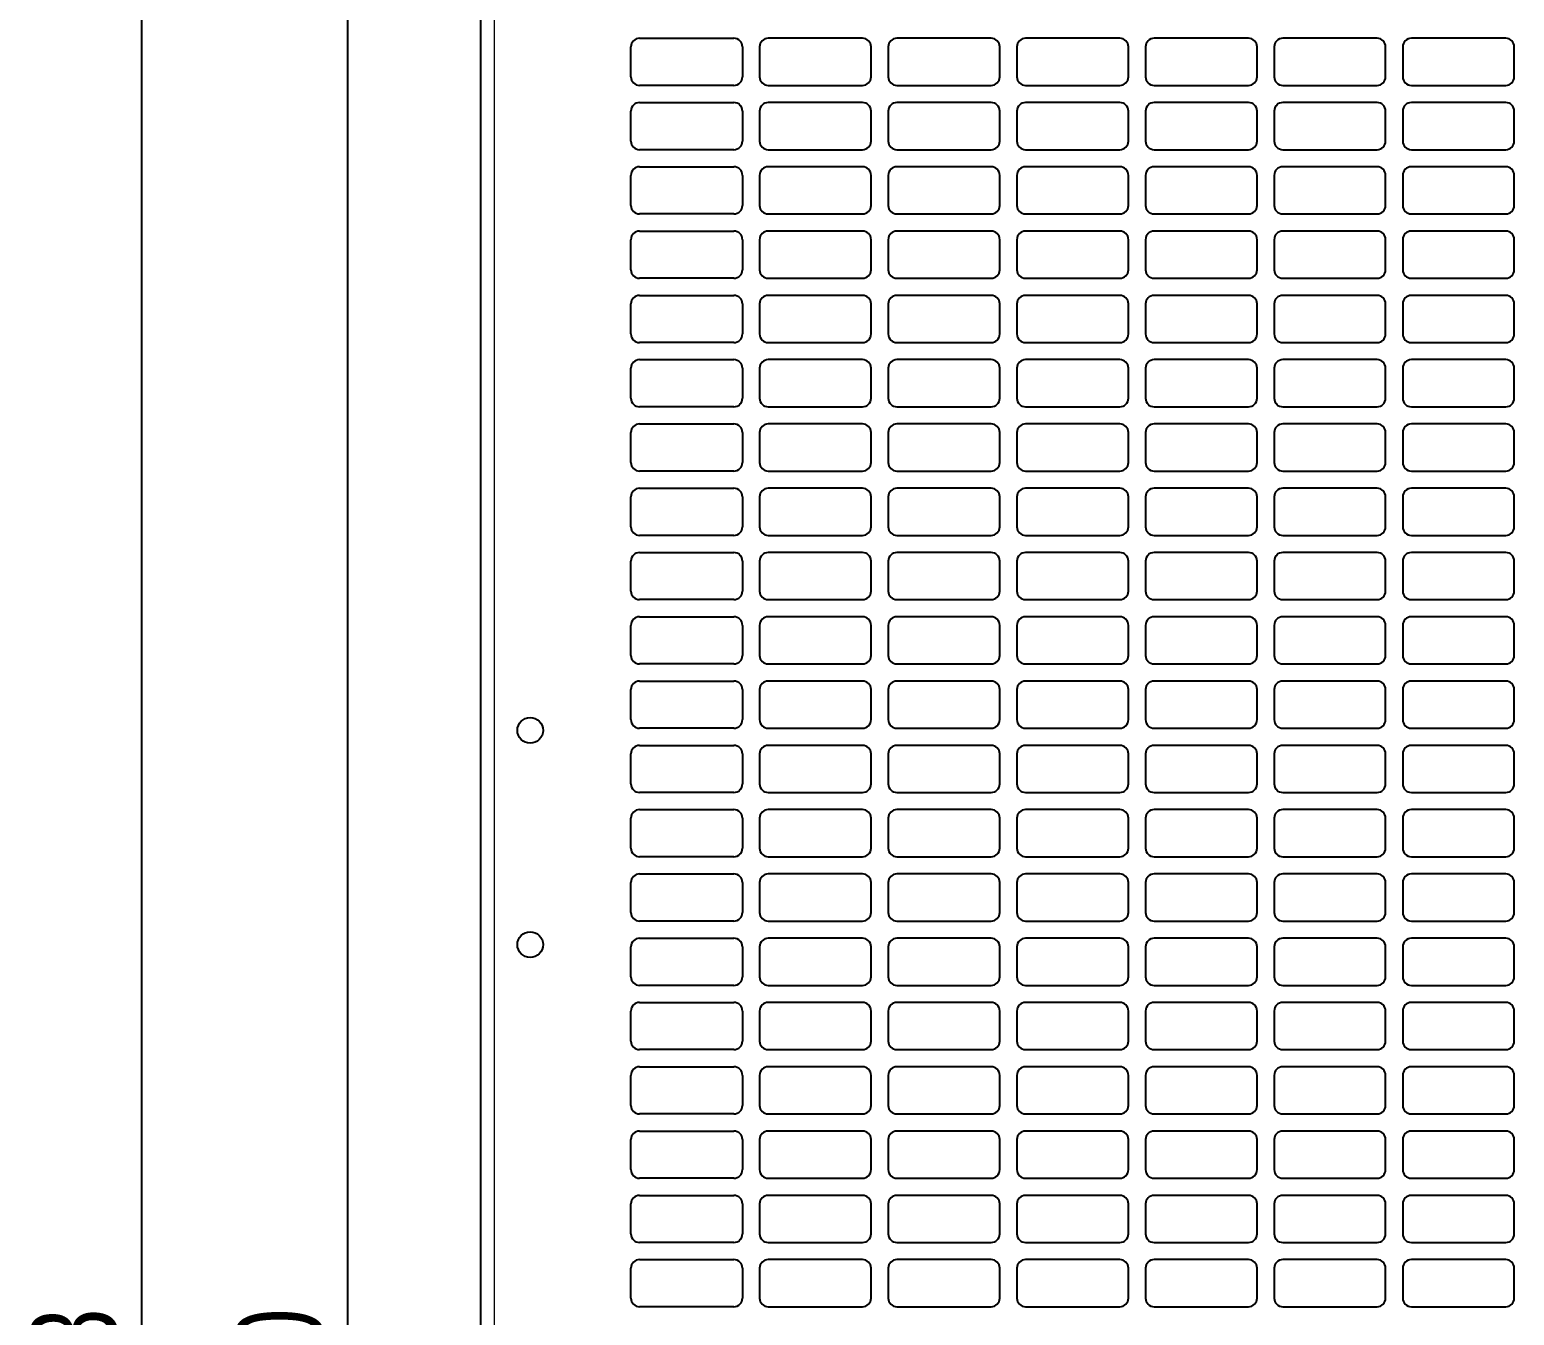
# Model space of a CAD drawing. Header units: millimetres. Extents: x -615 to 971, y 528 to 2003.
# Drawn here: x -615.3 to -269.1, y 1313.4 to 1613.4 of the extents above; entities that cross this region are included whole.
import ezdxf

# ---------------------------------------------------------------- set-up
doc = ezdxf.new("R2010")
doc.units = ezdxf.units.MM
doc.layers.add('FORMAT', color=7, linetype='Continuous')
doc.styles.add('SLDTEXTSTYLE0', font='TXT', dxfattribs={"width": 0.75})
doc.dimstyles.new('SLDDIMSTYLE0', dxfattribs={"dimtxt": 20, "dimasz": 10, "dimexe": 0, "dimexo": 0.0625, "dimgap": 5, "dimtad": 2, "dimdec": 1, "dimrnd": 1e-09, "dimzin": 12, "dimdsep": 46, "dimtxsty": 'SLDTEXTSTYLE0', "dimsah": 1, "dimcen": 0.09, "dimadec": 0, "dimazin": 3, "dimtfac": 1, "dimtofl": 0, "dimtmove": 0, "dimatfit": 3, "dimfxl": 0, "dimfrac": 2, "dimtolj": 1, "dimtzin": 12, "dimarcsym": 0})

# ---------------------------------------------------------------- blocks, each defined once
blk = doc.blocks.new('_D')
at = {"layer": 'FORMAT'}
for p, q in [((-481.57, 1841.41), (-590.21, 1841.41)), ((-589.21, 1841.41), (-589.21, 758.39)), ((-481.57, 758.39), (-590.21, 758.39))]:
    blk.add_line(p, q, dxfattribs=at)
for points in [[(-589.21, 1841.41), (-590.75, 1831.41), (-587.67, 1831.41)], [(-589.21, 758.39), (-587.67, 768.39), (-590.75, 768.39)]]:
    blk.add_solid(points, dxfattribs=at)
at = {"layer": 'FORMAT', "insert": (-614.99, 1270.35), "char_height": 20, "attachment_point": 1, "rotation": 90, "style": 'SLDTEXTSTYLE0'}
blk.add_mtext('1083', dxfattribs=at)
blk = doc.blocks.new('_D_5')
at = {"layer": 'FORMAT'}
for p, q in [((-495.07, 1824.9), (-542.21, 1824.9)), ((-541.21, 1824.9), (-541.21, 774.9)), ((-495.07, 774.9), (-542.21, 774.9))]:
    blk.add_line(p, q, dxfattribs=at)
for points in [[(-541.21, 1824.9), (-542.75, 1814.9), (-539.67, 1814.9)], [(-541.21, 774.9), (-539.67, 784.9), (-542.75, 784.9)]]:
    blk.add_solid(points, dxfattribs=at)
at = {"layer": 'FORMAT', "insert": (-566.99, 1270.35), "char_height": 20, "attachment_point": 1, "rotation": 90, "style": 'SLDTEXTSTYLE0'}
blk.add_mtext('1050', dxfattribs=at)

msp = doc.modelspace()

# ---------------------------------------------------------------- linework, layer by layer
at = {"color": 7, "linetype": 'Continuous', "lineweight": 25}
for p, q in [((-510.06, 758.4), (-510.06, 1841.4)), ((-473.06, 1611.4), (-451.06, 1611.4)), ((-421.06, 1611.4), (-443.06, 1611.4)), ((-391.06, 1611.4), (-413.06, 1611.4)), ((-361.06, 1611.4), (-383.06, 1611.4)), ((-331.06, 1611.4), (-353.06, 1611.4)), ((-301.06, 1611.4), (-323.06, 1611.4)), ((-271.06, 1611.4), (-293.06, 1611.4)), ((-475.06, 1602.4), (-475.06, 1609.4)), ((-449.06, 1609.4), (-449.06, 1602.4)), ((-445.06, 1609.4), (-445.06, 1602.4)), ((-419.06, 1602.4), (-419.06, 1609.4)), ((-415.06, 1609.4), (-415.06, 1602.4)), ((-389.06, 1602.4), (-389.06, 1609.4)), ((-385.06, 1609.4), (-385.06, 1602.4)), ((-359.06, 1602.4), (-359.06, 1609.4)), ((-355.06, 1609.4), (-355.06, 1602.4)), ((-329.06, 1602.4), (-329.06, 1609.4)), ((-325.06, 1609.4), (-325.06, 1602.4)), ((-299.06, 1602.4), (-299.06, 1609.4)), ((-295.06, 1609.4), (-295.06, 1602.4)), ((-269.06, 1602.4), (-269.06, 1609.4)), ((-451.06, 1600.4), (-473.06, 1600.4)), ((-443.06, 1600.4), (-421.06, 1600.4)), ((-413.06, 1600.4), (-391.06, 1600.4)), ((-383.06, 1600.4), (-361.06, 1600.4)), ((-353.06, 1600.4), (-331.06, 1600.4)), ((-323.06, 1600.4), (-301.06, 1600.4)), ((-293.06, 1600.4), (-271.06, 1600.4)), ((-473.06, 1596.4), (-451.06, 1596.4)), ((-421.06, 1596.4), (-443.06, 1596.4)), ((-391.06, 1596.4), (-413.06, 1596.4)), ((-361.06, 1596.4), (-383.06, 1596.4)), ((-331.06, 1596.4), (-353.06, 1596.4)), ((-301.06, 1596.4), (-323.06, 1596.4)), ((-271.06, 1596.4), (-293.06, 1596.4)), ((-475.06, 1587.4), (-475.06, 1594.4)), ((-449.06, 1594.4), (-449.06, 1587.4)), ((-445.06, 1594.4), (-445.06, 1587.4)), ((-419.06, 1587.4), (-419.06, 1594.4)), ((-415.06, 1594.4), (-415.06, 1587.4)), ((-389.06, 1587.4), (-389.06, 1594.4)), ((-385.06, 1594.4), (-385.06, 1587.4)), ((-359.06, 1587.4), (-359.06, 1594.4)), ((-355.06, 1594.4), (-355.06, 1587.4)), ((-329.06, 1587.4), (-329.06, 1594.4)), ((-325.06, 1594.4), (-325.06, 1587.4)), ((-299.06, 1587.4), (-299.06, 1594.4)), ((-295.06, 1594.4), (-295.06, 1587.4)), ((-269.06, 1587.4), (-269.06, 1594.4)), ((-451.06, 1585.4), (-473.06, 1585.4)), ((-443.06, 1585.4), (-421.06, 1585.4)), ((-413.06, 1585.4), (-391.06, 1585.4)), ((-383.06, 1585.4), (-361.06, 1585.4)), ((-353.06, 1585.4), (-331.06, 1585.4)), ((-323.06, 1585.4), (-301.06, 1585.4)), ((-293.06, 1585.4), (-271.06, 1585.4)), ((-475.06, 1572.4), (-475.06, 1579.4)), ((-473.06, 1581.4), (-451.06, 1581.4)), ((-449.06, 1579.4), (-449.06, 1572.4)), ((-445.06, 1579.4), (-445.06, 1572.4)), ((-421.06, 1581.4), (-443.06, 1581.4)), ((-419.06, 1572.4), (-419.06, 1579.4)), ((-415.06, 1579.4), (-415.06, 1572.4)), ((-391.06, 1581.4), (-413.06, 1581.4)), ((-389.06, 1572.4), (-389.06, 1579.4)), ((-385.06, 1579.4), (-385.06, 1572.4)), ((-361.06, 1581.4), (-383.06, 1581.4)), ((-359.06, 1572.4), (-359.06, 1579.4)), ((-355.06, 1579.4), (-355.06, 1572.4)), ((-331.06, 1581.4), (-353.06, 1581.4)), ((-329.06, 1572.4), (-329.06, 1579.4)), ((-325.06, 1579.4), (-325.06, 1572.4)), ((-301.06, 1581.4), (-323.06, 1581.4)), ((-299.06, 1572.4), (-299.06, 1579.4)), ((-295.06, 1579.4), (-295.06, 1572.4)), ((-271.06, 1581.4), (-293.06, 1581.4)), ((-269.06, 1572.4), (-269.06, 1579.4)), ((-451.06, 1570.4), (-473.06, 1570.4)), ((-443.06, 1570.4), (-421.06, 1570.4)), ((-413.06, 1570.4), (-391.06, 1570.4)), ((-383.06, 1570.4), (-361.06, 1570.4)), ((-353.06, 1570.4), (-331.06, 1570.4)), ((-323.06, 1570.4), (-301.06, 1570.4)), ((-293.06, 1570.4), (-271.06, 1570.4)), ((-473.06, 1566.4), (-451.06, 1566.4)), ((-421.06, 1566.4), (-443.06, 1566.4)), ((-391.06, 1566.4), (-413.06, 1566.4)), ((-361.06, 1566.4), (-383.06, 1566.4)), ((-331.06, 1566.4), (-353.06, 1566.4)), ((-301.06, 1566.4), (-323.06, 1566.4)), ((-271.06, 1566.4), (-293.06, 1566.4)), ((-475.06, 1557.4), (-475.06, 1564.4)), ((-449.06, 1564.4), (-449.06, 1557.4)), ((-445.06, 1564.4), (-445.06, 1557.4)), ((-419.06, 1557.4), (-419.06, 1564.4)), ((-415.06, 1564.4), (-415.06, 1557.4)), ((-389.06, 1557.4), (-389.06, 1564.4)), ((-385.06, 1564.4), (-385.06, 1557.4)), ((-359.06, 1557.4), (-359.06, 1564.4)), ((-355.06, 1564.4), (-355.06, 1557.4)), ((-329.06, 1557.4), (-329.06, 1564.4)), ((-325.06, 1564.4), (-325.06, 1557.4)), ((-299.06, 1557.4), (-299.06, 1564.4)), ((-295.06, 1564.4), (-295.06, 1557.4)), ((-269.06, 1557.4), (-269.06, 1564.4)), ((-451.06, 1555.4), (-473.06, 1555.4)), ((-443.06, 1555.4), (-421.06, 1555.4)), ((-413.06, 1555.4), (-391.06, 1555.4)), ((-383.06, 1555.4), (-361.06, 1555.4)), ((-353.06, 1555.4), (-331.06, 1555.4)), ((-323.06, 1555.4), (-301.06, 1555.4)), ((-293.06, 1555.4), (-271.06, 1555.4)), ((-473.06, 1551.4), (-451.06, 1551.4)), ((-421.06, 1551.4), (-443.06, 1551.4)), ((-391.06, 1551.4), (-413.06, 1551.4)), ((-361.06, 1551.4), (-383.06, 1551.4)), ((-331.06, 1551.4), (-353.06, 1551.4)), ((-301.06, 1551.4), (-323.06, 1551.4)), ((-271.06, 1551.4), (-293.06, 1551.4)), ((-475.06, 1542.4), (-475.06, 1549.4)), ((-449.06, 1549.4), (-449.06, 1542.4)), ((-445.06, 1549.4), (-445.06, 1542.4)), ((-419.06, 1542.4), (-419.06, 1549.4)), ((-415.06, 1549.4), (-415.06, 1542.4)), ((-389.06, 1542.4), (-389.06, 1549.4)), ((-385.06, 1549.4), (-385.06, 1542.4)), ((-359.06, 1542.4), (-359.06, 1549.4)), ((-355.06, 1549.4), (-355.06, 1542.4)), ((-329.06, 1542.4), (-329.06, 1549.4)), ((-325.06, 1549.4), (-325.06, 1542.4)), ((-299.06, 1542.4), (-299.06, 1549.4)), ((-295.06, 1549.4), (-295.06, 1542.4)), ((-269.06, 1542.4), (-269.06, 1549.4)), ((-451.06, 1540.4), (-473.06, 1540.4)), ((-443.06, 1540.4), (-421.06, 1540.4)), ((-413.06, 1540.4), (-391.06, 1540.4)), ((-383.06, 1540.4), (-361.06, 1540.4)), ((-353.06, 1540.4), (-331.06, 1540.4)), ((-323.06, 1540.4), (-301.06, 1540.4)), ((-293.06, 1540.4), (-271.06, 1540.4)), ((-475.06, 1527.4), (-475.06, 1534.4)), ((-473.06, 1536.4), (-451.06, 1536.4)), ((-449.06, 1534.4), (-449.06, 1527.4)), ((-445.06, 1534.4), (-445.06, 1527.4)), ((-421.06, 1536.4), (-443.06, 1536.4)), ((-419.06, 1527.4), (-419.06, 1534.4)), ((-415.06, 1534.4), (-415.06, 1527.4)), ((-391.06, 1536.4), (-413.06, 1536.4)), ((-389.06, 1527.4), (-389.06, 1534.4)), ((-385.06, 1534.4), (-385.06, 1527.4)), ((-361.06, 1536.4), (-383.06, 1536.4)), ((-359.06, 1527.4), (-359.06, 1534.4)), ((-355.06, 1534.4), (-355.06, 1527.4)), ((-331.06, 1536.4), (-353.06, 1536.4)), ((-329.06, 1527.4), (-329.06, 1534.4)), ((-325.06, 1534.4), (-325.06, 1527.4)), ((-301.06, 1536.4), (-323.06, 1536.4)), ((-299.06, 1527.4), (-299.06, 1534.4)), ((-295.06, 1534.4), (-295.06, 1527.4)), ((-271.06, 1536.4), (-293.06, 1536.4)), ((-269.06, 1527.4), (-269.06, 1534.4)), ((-451.06, 1525.4), (-473.06, 1525.4)), ((-443.06, 1525.4), (-421.06, 1525.4)), ((-413.06, 1525.4), (-391.06, 1525.4)), ((-383.06, 1525.4), (-361.06, 1525.4)), ((-353.06, 1525.4), (-331.06, 1525.4)), ((-323.06, 1525.4), (-301.06, 1525.4)), ((-293.06, 1525.4), (-271.06, 1525.4)), ((-473.06, 1521.4), (-451.06, 1521.4)), ((-421.06, 1521.4), (-443.06, 1521.4)), ((-391.06, 1521.4), (-413.06, 1521.4)), ((-361.06, 1521.4), (-383.06, 1521.4)), ((-331.06, 1521.4), (-353.06, 1521.4)), ((-301.06, 1521.4), (-323.06, 1521.4)), ((-271.06, 1521.4), (-293.06, 1521.4)), ((-475.06, 1512.4), (-475.06, 1519.4)), ((-449.06, 1519.4), (-449.06, 1512.4)), ((-445.06, 1519.4), (-445.06, 1512.4)), ((-419.06, 1512.4), (-419.06, 1519.4)), ((-415.06, 1519.4), (-415.06, 1512.4)), ((-389.06, 1512.4), (-389.06, 1519.4)), ((-385.06, 1519.4), (-385.06, 1512.4)), ((-359.06, 1512.4), (-359.06, 1519.4)), ((-355.06, 1519.4), (-355.06, 1512.4)), ((-329.06, 1512.4), (-329.06, 1519.4)), ((-325.06, 1519.4), (-325.06, 1512.4)), ((-299.06, 1512.4), (-299.06, 1519.4)), ((-295.06, 1519.4), (-295.06, 1512.4)), ((-269.06, 1512.4), (-269.06, 1519.4)), ((-451.06, 1510.4), (-473.06, 1510.4)), ((-443.06, 1510.4), (-421.06, 1510.4)), ((-413.06, 1510.4), (-391.06, 1510.4)), ((-383.06, 1510.4), (-361.06, 1510.4)), ((-353.06, 1510.4), (-331.06, 1510.4)), ((-323.06, 1510.4), (-301.06, 1510.4)), ((-293.06, 1510.4), (-271.06, 1510.4)), ((-473.06, 1506.4), (-451.06, 1506.4)), ((-421.06, 1506.4), (-443.06, 1506.4)), ((-391.06, 1506.4), (-413.06, 1506.4)), ((-361.06, 1506.4), (-383.06, 1506.4)), ((-331.06, 1506.4), (-353.06, 1506.4)), ((-301.06, 1506.4), (-323.06, 1506.4)), ((-271.06, 1506.4), (-293.06, 1506.4)), ((-475.06, 1497.4), (-475.06, 1504.4)), ((-449.06, 1504.4), (-449.06, 1497.4)), ((-445.06, 1504.4), (-445.06, 1497.4)), ((-419.06, 1497.4), (-419.06, 1504.4)), ((-415.06, 1504.4), (-415.06, 1497.4)), ((-389.06, 1497.4), (-389.06, 1504.4)), ((-385.06, 1504.4), (-385.06, 1497.4)), ((-359.06, 1497.4), (-359.06, 1504.4)), ((-355.06, 1504.4), (-355.06, 1497.4)), ((-329.06, 1497.4), (-329.06, 1504.4)), ((-325.06, 1504.4), (-325.06, 1497.4)), ((-299.06, 1497.4), (-299.06, 1504.4)), ((-295.06, 1504.4), (-295.06, 1497.4)), ((-269.06, 1497.4), (-269.06, 1504.4)), ((-451.06, 1495.4), (-473.06, 1495.4)), ((-443.06, 1495.4), (-421.06, 1495.4)), ((-413.06, 1495.4), (-391.06, 1495.4)), ((-383.06, 1495.4), (-361.06, 1495.4)), ((-353.06, 1495.4), (-331.06, 1495.4)), ((-323.06, 1495.4), (-301.06, 1495.4)), ((-293.06, 1495.4), (-271.06, 1495.4)), ((-475.06, 1482.4), (-475.06, 1489.4)), ((-473.06, 1491.4), (-451.06, 1491.4)), ((-449.06, 1489.4), (-449.06, 1482.4)), ((-445.06, 1489.4), (-445.06, 1482.4)), ((-421.06, 1491.4), (-443.06, 1491.4)), ((-419.06, 1482.4), (-419.06, 1489.4)), ((-415.06, 1489.4), (-415.06, 1482.4)), ((-391.06, 1491.4), (-413.06, 1491.4)), ((-389.06, 1482.4), (-389.06, 1489.4)), ((-385.06, 1489.4), (-385.06, 1482.4)), ((-361.06, 1491.4), (-383.06, 1491.4)), ((-359.06, 1482.4), (-359.06, 1489.4)), ((-355.06, 1489.4), (-355.06, 1482.4)), ((-331.06, 1491.4), (-353.06, 1491.4)), ((-329.06, 1482.4), (-329.06, 1489.4)), ((-325.06, 1489.4), (-325.06, 1482.4)), ((-301.06, 1491.4), (-323.06, 1491.4)), ((-299.06, 1482.4), (-299.06, 1489.4)), ((-295.06, 1489.4), (-295.06, 1482.4)), ((-271.06, 1491.4), (-293.06, 1491.4)), ((-269.06, 1482.4), (-269.06, 1489.4)), ((-451.06, 1480.4), (-473.06, 1480.4)), ((-443.06, 1480.4), (-421.06, 1480.4)), ((-413.06, 1480.4), (-391.06, 1480.4)), ((-383.06, 1480.4), (-361.06, 1480.4)), ((-353.06, 1480.4), (-331.06, 1480.4)), ((-323.06, 1480.4), (-301.06, 1480.4)), ((-293.06, 1480.4), (-271.06, 1480.4)), ((-473.06, 1476.4), (-451.06, 1476.4)), ((-421.06, 1476.4), (-443.06, 1476.4)), ((-391.06, 1476.4), (-413.06, 1476.4)), ((-361.06, 1476.4), (-383.06, 1476.4)), ((-331.06, 1476.4), (-353.06, 1476.4)), ((-301.06, 1476.4), (-323.06, 1476.4)), ((-271.06, 1476.4), (-293.06, 1476.4)), ((-475.06, 1467.4), (-475.06, 1474.4)), ((-449.06, 1474.4), (-449.06, 1467.4)), ((-445.06, 1474.4), (-445.06, 1467.4)), ((-419.06, 1467.4), (-419.06, 1474.4)), ((-415.06, 1474.4), (-415.06, 1467.4)), ((-389.06, 1467.4), (-389.06, 1474.4)), ((-385.06, 1474.4), (-385.06, 1467.4)), ((-359.06, 1467.4), (-359.06, 1474.4)), ((-355.06, 1474.4), (-355.06, 1467.4)), ((-329.06, 1467.4), (-329.06, 1474.4)), ((-325.06, 1474.4), (-325.06, 1467.4)), ((-299.06, 1467.4), (-299.06, 1474.4)), ((-295.06, 1474.4), (-295.06, 1467.4)), ((-269.06, 1467.4), (-269.06, 1474.4)), ((-451.06, 1465.4), (-473.06, 1465.4)), ((-443.06, 1465.4), (-421.06, 1465.4)), ((-413.06, 1465.4), (-391.06, 1465.4)), ((-383.06, 1465.4), (-361.06, 1465.4)), ((-353.06, 1465.4), (-331.06, 1465.4)), ((-323.06, 1465.4), (-301.06, 1465.4)), ((-293.06, 1465.4), (-271.06, 1465.4)), ((-473.06, 1461.4), (-451.06, 1461.4)), ((-421.06, 1461.4), (-443.06, 1461.4)), ((-391.06, 1461.4), (-413.06, 1461.4)), ((-361.06, 1461.4), (-383.06, 1461.4)), ((-331.06, 1461.4), (-353.06, 1461.4)), ((-301.06, 1461.4), (-323.06, 1461.4)), ((-271.06, 1461.4), (-293.06, 1461.4)), ((-475.06, 1452.4), (-475.06, 1459.4)), ((-449.06, 1459.4), (-449.06, 1452.4)), ((-445.06, 1459.4), (-445.06, 1452.4)), ((-419.06, 1452.4), (-419.06, 1459.4)), ((-415.06, 1459.4), (-415.06, 1452.4)), ((-389.06, 1452.4), (-389.06, 1459.4)), ((-385.06, 1459.4), (-385.06, 1452.4)), ((-359.06, 1452.4), (-359.06, 1459.4)), ((-355.06, 1459.4), (-355.06, 1452.4)), ((-329.06, 1452.4), (-329.06, 1459.4)), ((-325.06, 1459.4), (-325.06, 1452.4)), ((-299.06, 1452.4), (-299.06, 1459.4)), ((-295.06, 1459.4), (-295.06, 1452.4)), ((-269.06, 1452.4), (-269.06, 1459.4)), ((-451.06, 1450.4), (-473.06, 1450.4)), ((-443.06, 1450.4), (-421.06, 1450.4)), ((-413.06, 1450.4), (-391.06, 1450.4)), ((-383.06, 1450.4), (-361.06, 1450.4)), ((-353.06, 1450.4), (-331.06, 1450.4)), ((-323.06, 1450.4), (-301.06, 1450.4)), ((-293.06, 1450.4), (-271.06, 1450.4)), ((-475.06, 1437.4), (-475.06, 1444.4)), ((-473.06, 1446.4), (-451.06, 1446.4)), ((-449.06, 1444.4), (-449.06, 1437.4)), ((-445.06, 1444.4), (-445.06, 1437.4)), ((-421.06, 1446.4), (-443.06, 1446.4)), ((-419.06, 1437.4), (-419.06, 1444.4)), ((-415.06, 1444.4), (-415.06, 1437.4)), ((-391.06, 1446.4), (-413.06, 1446.4)), ((-389.06, 1437.4), (-389.06, 1444.4)), ((-385.06, 1444.4), (-385.06, 1437.4)), ((-361.06, 1446.4), (-383.06, 1446.4)), ((-359.06, 1437.4), (-359.06, 1444.4)), ((-355.06, 1444.4), (-355.06, 1437.4)), ((-331.06, 1446.4), (-353.06, 1446.4)), ((-329.06, 1437.4), (-329.06, 1444.4)), ((-325.06, 1444.4), (-325.06, 1437.4)), ((-301.06, 1446.4), (-323.06, 1446.4)), ((-299.06, 1437.4), (-299.06, 1444.4)), ((-295.06, 1444.4), (-295.06, 1437.4)), ((-271.06, 1446.4), (-293.06, 1446.4)), ((-269.06, 1437.4), (-269.06, 1444.4)), ((-451.06, 1435.4), (-473.06, 1435.4)), ((-443.06, 1435.4), (-421.06, 1435.4)), ((-413.06, 1435.4), (-391.06, 1435.4)), ((-383.06, 1435.4), (-361.06, 1435.4)), ((-353.06, 1435.4), (-331.06, 1435.4)), ((-323.06, 1435.4), (-301.06, 1435.4)), ((-293.06, 1435.4), (-271.06, 1435.4)), ((-473.06, 1431.4), (-451.06, 1431.4)), ((-421.06, 1431.4), (-443.06, 1431.4)), ((-391.06, 1431.4), (-413.06, 1431.4)), ((-361.06, 1431.4), (-383.06, 1431.4)), ((-331.06, 1431.4), (-353.06, 1431.4)), ((-301.06, 1431.4), (-323.06, 1431.4)), ((-271.06, 1431.4), (-293.06, 1431.4)), ((-475.06, 1422.4), (-475.06, 1429.4)), ((-449.06, 1429.4), (-449.06, 1422.4)), ((-445.06, 1429.4), (-445.06, 1422.4)), ((-419.06, 1422.4), (-419.06, 1429.4)), ((-415.06, 1429.4), (-415.06, 1422.4)), ((-389.06, 1422.4), (-389.06, 1429.4)), ((-385.06, 1429.4), (-385.06, 1422.4)), ((-359.06, 1422.4), (-359.06, 1429.4)), ((-355.06, 1429.4), (-355.06, 1422.4)), ((-329.06, 1422.4), (-329.06, 1429.4)), ((-325.06, 1429.4), (-325.06, 1422.4)), ((-299.06, 1422.4), (-299.06, 1429.4)), ((-295.06, 1429.4), (-295.06, 1422.4)), ((-269.06, 1422.4), (-269.06, 1429.4)), ((-451.06, 1420.4), (-473.06, 1420.4)), ((-443.06, 1420.4), (-421.06, 1420.4)), ((-413.06, 1420.4), (-391.06, 1420.4)), ((-383.06, 1420.4), (-361.06, 1420.4)), ((-353.06, 1420.4), (-331.06, 1420.4)), ((-323.06, 1420.4), (-301.06, 1420.4)), ((-293.06, 1420.4), (-271.06, 1420.4)), ((-473.06, 1416.4), (-451.06, 1416.4)), ((-421.06, 1416.4), (-443.06, 1416.4)), ((-391.06, 1416.4), (-413.06, 1416.4)), ((-361.06, 1416.4), (-383.06, 1416.4)), ((-331.06, 1416.4), (-353.06, 1416.4)), ((-301.06, 1416.4), (-323.06, 1416.4)), ((-271.06, 1416.4), (-293.06, 1416.4)), ((-475.06, 1407.4), (-475.06, 1414.4)), ((-449.06, 1414.4), (-449.06, 1407.4)), ((-445.06, 1414.4), (-445.06, 1407.4)), ((-419.06, 1407.4), (-419.06, 1414.4)), ((-415.06, 1414.4), (-415.06, 1407.4)), ((-389.06, 1407.4), (-389.06, 1414.4)), ((-385.06, 1414.4), (-385.06, 1407.4)), ((-359.06, 1407.4), (-359.06, 1414.4)), ((-355.06, 1414.4), (-355.06, 1407.4)), ((-329.06, 1407.4), (-329.06, 1414.4)), ((-325.06, 1414.4), (-325.06, 1407.4)), ((-299.06, 1407.4), (-299.06, 1414.4)), ((-295.06, 1414.4), (-295.06, 1407.4)), ((-269.06, 1407.4), (-269.06, 1414.4)), ((-451.06, 1405.4), (-473.06, 1405.4)), ((-443.06, 1405.4), (-421.06, 1405.4)), ((-413.06, 1405.4), (-391.06, 1405.4)), ((-383.06, 1405.4), (-361.06, 1405.4)), ((-353.06, 1405.4), (-331.06, 1405.4)), ((-323.06, 1405.4), (-301.06, 1405.4)), ((-293.06, 1405.4), (-271.06, 1405.4)), ((-475.06, 1392.4), (-475.06, 1399.4)), ((-473.06, 1401.4), (-451.06, 1401.4)), ((-449.06, 1399.4), (-449.06, 1392.4)), ((-445.06, 1399.4), (-445.06, 1392.4)), ((-421.06, 1401.4), (-443.06, 1401.4)), ((-419.06, 1392.4), (-419.06, 1399.4)), ((-415.06, 1399.4), (-415.06, 1392.4)), ((-391.06, 1401.4), (-413.06, 1401.4)), ((-389.06, 1392.4), (-389.06, 1399.4)), ((-385.06, 1399.4), (-385.06, 1392.4)), ((-361.06, 1401.4), (-383.06, 1401.4)), ((-359.06, 1392.4), (-359.06, 1399.4)), ((-355.06, 1399.4), (-355.06, 1392.4)), ((-331.06, 1401.4), (-353.06, 1401.4)), ((-329.06, 1392.4), (-329.06, 1399.4)), ((-325.06, 1399.4), (-325.06, 1392.4)), ((-301.06, 1401.4), (-323.06, 1401.4)), ((-299.06, 1392.4), (-299.06, 1399.4)), ((-295.06, 1399.4), (-295.06, 1392.4)), ((-271.06, 1401.4), (-293.06, 1401.4)), ((-269.06, 1392.4), (-269.06, 1399.4)), ((-451.06, 1390.4), (-473.06, 1390.4)), ((-443.06, 1390.4), (-421.06, 1390.4)), ((-413.06, 1390.4), (-391.06, 1390.4)), ((-383.06, 1390.4), (-361.06, 1390.4)), ((-353.06, 1390.4), (-331.06, 1390.4)), ((-323.06, 1390.4), (-301.06, 1390.4)), ((-293.06, 1390.4), (-271.06, 1390.4)), ((-473.06, 1386.4), (-451.06, 1386.4)), ((-421.06, 1386.4), (-443.06, 1386.4)), ((-391.06, 1386.4), (-413.06, 1386.4)), ((-361.06, 1386.4), (-383.06, 1386.4)), ((-331.06, 1386.4), (-353.06, 1386.4)), ((-301.06, 1386.4), (-323.06, 1386.4)), ((-271.06, 1386.4), (-293.06, 1386.4)), ((-475.06, 1377.4), (-475.06, 1384.4)), ((-449.06, 1384.4), (-449.06, 1377.4)), ((-445.06, 1384.4), (-445.06, 1377.4)), ((-419.06, 1377.4), (-419.06, 1384.4)), ((-415.06, 1384.4), (-415.06, 1377.4)), ((-389.06, 1377.4), (-389.06, 1384.4)), ((-385.06, 1384.4), (-385.06, 1377.4)), ((-359.06, 1377.4), (-359.06, 1384.4)), ((-355.06, 1384.4), (-355.06, 1377.4)), ((-329.06, 1377.4), (-329.06, 1384.4)), ((-325.06, 1384.4), (-325.06, 1377.4)), ((-299.06, 1377.4), (-299.06, 1384.4)), ((-295.06, 1384.4), (-295.06, 1377.4)), ((-269.06, 1377.4), (-269.06, 1384.4)), ((-451.06, 1375.4), (-473.06, 1375.4)), ((-443.06, 1375.4), (-421.06, 1375.4)), ((-413.06, 1375.4), (-391.06, 1375.4)), ((-383.06, 1375.4), (-361.06, 1375.4)), ((-353.06, 1375.4), (-331.06, 1375.4)), ((-323.06, 1375.4), (-301.06, 1375.4)), ((-293.06, 1375.4), (-271.06, 1375.4)), ((-473.06, 1371.4), (-451.06, 1371.4)), ((-421.06, 1371.4), (-443.06, 1371.4)), ((-391.06, 1371.4), (-413.06, 1371.4)), ((-361.06, 1371.4), (-383.06, 1371.4)), ((-331.06, 1371.4), (-353.06, 1371.4)), ((-301.06, 1371.4), (-323.06, 1371.4)), ((-271.06, 1371.4), (-293.06, 1371.4)), ((-475.06, 1362.4), (-475.06, 1369.4)), ((-449.06, 1369.4), (-449.06, 1362.4)), ((-445.06, 1369.4), (-445.06, 1362.4)), ((-419.06, 1362.4), (-419.06, 1369.4)), ((-415.06, 1369.4), (-415.06, 1362.4)), ((-389.06, 1362.4), (-389.06, 1369.4)), ((-385.06, 1369.4), (-385.06, 1362.4)), ((-359.06, 1362.4), (-359.06, 1369.4)), ((-355.06, 1369.4), (-355.06, 1362.4)), ((-329.06, 1362.4), (-329.06, 1369.4)), ((-325.06, 1369.4), (-325.06, 1362.4)), ((-299.06, 1362.4), (-299.06, 1369.4)), ((-295.06, 1369.4), (-295.06, 1362.4)), ((-269.06, 1362.4), (-269.06, 1369.4)), ((-451.06, 1360.4), (-473.06, 1360.4)), ((-443.06, 1360.4), (-421.06, 1360.4)), ((-413.06, 1360.4), (-391.06, 1360.4)), ((-383.06, 1360.4), (-361.06, 1360.4)), ((-353.06, 1360.4), (-331.06, 1360.4)), ((-323.06, 1360.4), (-301.06, 1360.4)), ((-293.06, 1360.4), (-271.06, 1360.4)), ((-475.06, 1347.4), (-475.06, 1354.4)), ((-473.06, 1356.4), (-451.06, 1356.4)), ((-449.06, 1354.4), (-449.06, 1347.4)), ((-445.06, 1354.4), (-445.06, 1347.4)), ((-421.06, 1356.4), (-443.06, 1356.4)), ((-419.06, 1347.4), (-419.06, 1354.4)), ((-415.06, 1354.4), (-415.06, 1347.4)), ((-391.06, 1356.4), (-413.06, 1356.4)), ((-389.06, 1347.4), (-389.06, 1354.4)), ((-385.06, 1354.4), (-385.06, 1347.4)), ((-361.06, 1356.4), (-383.06, 1356.4)), ((-359.06, 1347.4), (-359.06, 1354.4)), ((-355.06, 1354.4), (-355.06, 1347.4)), ((-331.06, 1356.4), (-353.06, 1356.4)), ((-329.06, 1347.4), (-329.06, 1354.4)), ((-325.06, 1354.4), (-325.06, 1347.4)), ((-301.06, 1356.4), (-323.06, 1356.4)), ((-299.06, 1347.4), (-299.06, 1354.4)), ((-295.06, 1354.4), (-295.06, 1347.4)), ((-271.06, 1356.4), (-293.06, 1356.4)), ((-269.06, 1347.4), (-269.06, 1354.4)), ((-451.06, 1345.4), (-473.06, 1345.4)), ((-443.06, 1345.4), (-421.06, 1345.4)), ((-413.06, 1345.4), (-391.06, 1345.4)), ((-383.06, 1345.4), (-361.06, 1345.4)), ((-353.06, 1345.4), (-331.06, 1345.4)), ((-323.06, 1345.4), (-301.06, 1345.4)), ((-293.06, 1345.4), (-271.06, 1345.4)), ((-473.06, 1341.4), (-451.06, 1341.4)), ((-421.06, 1341.4), (-443.06, 1341.4)), ((-391.06, 1341.4), (-413.06, 1341.4)), ((-361.06, 1341.4), (-383.06, 1341.4)), ((-331.06, 1341.4), (-353.06, 1341.4)), ((-301.06, 1341.4), (-323.06, 1341.4)), ((-271.06, 1341.4), (-293.06, 1341.4)), ((-475.06, 1332.4), (-475.06, 1339.4)), ((-449.06, 1339.4), (-449.06, 1332.4)), ((-445.06, 1339.4), (-445.06, 1332.4)), ((-419.06, 1332.4), (-419.06, 1339.4)), ((-415.06, 1339.4), (-415.06, 1332.4)), ((-389.06, 1332.4), (-389.06, 1339.4)), ((-385.06, 1339.4), (-385.06, 1332.4)), ((-359.06, 1332.4), (-359.06, 1339.4)), ((-355.06, 1339.4), (-355.06, 1332.4)), ((-329.06, 1332.4), (-329.06, 1339.4)), ((-325.06, 1339.4), (-325.06, 1332.4)), ((-299.06, 1332.4), (-299.06, 1339.4)), ((-295.06, 1339.4), (-295.06, 1332.4)), ((-269.06, 1332.4), (-269.06, 1339.4)), ((-451.06, 1330.4), (-473.06, 1330.4)), ((-443.06, 1330.4), (-421.06, 1330.4)), ((-413.06, 1330.4), (-391.06, 1330.4)), ((-383.06, 1330.4), (-361.06, 1330.4)), ((-353.06, 1330.4), (-331.06, 1330.4)), ((-323.06, 1330.4), (-301.06, 1330.4)), ((-293.06, 1330.4), (-271.06, 1330.4)), ((-473.06, 1326.4), (-451.06, 1326.4)), ((-421.06, 1326.4), (-443.06, 1326.4)), ((-391.06, 1326.4), (-413.06, 1326.4)), ((-361.06, 1326.4), (-383.06, 1326.4)), ((-331.06, 1326.4), (-353.06, 1326.4)), ((-301.06, 1326.4), (-323.06, 1326.4)), ((-271.06, 1326.4), (-293.06, 1326.4)), ((-475.06, 1317.4), (-475.06, 1324.4)), ((-449.06, 1324.4), (-449.06, 1317.4)), ((-445.06, 1324.4), (-445.06, 1317.4)), ((-419.06, 1317.4), (-419.06, 1324.4)), ((-415.06, 1324.4), (-415.06, 1317.4)), ((-389.06, 1317.4), (-389.06, 1324.4)), ((-385.06, 1324.4), (-385.06, 1317.4)), ((-359.06, 1317.4), (-359.06, 1324.4)), ((-355.06, 1324.4), (-355.06, 1317.4)), ((-329.06, 1317.4), (-329.06, 1324.4)), ((-325.06, 1324.4), (-325.06, 1317.4)), ((-299.06, 1317.4), (-299.06, 1324.4)), ((-295.06, 1324.4), (-295.06, 1317.4)), ((-269.06, 1317.4), (-269.06, 1324.4)), ((-451.06, 1315.4), (-473.06, 1315.4)), ((-443.06, 1315.4), (-421.06, 1315.4)), ((-413.06, 1315.4), (-391.06, 1315.4)), ((-383.06, 1315.4), (-361.06, 1315.4)), ((-353.06, 1315.4), (-331.06, 1315.4)), ((-323.06, 1315.4), (-301.06, 1315.4)), ((-293.06, 1315.4), (-271.06, 1315.4))]:
    msp.add_line(p, q, dxfattribs=at)
at = {"color": 8, "linetype": 'Continuous', "lineweight": 18}
msp.add_line((-506.96, 1841.4), (-506.96, 758.4), dxfattribs=at)
at = {"color": 7, "linetype": 'Continuous', "lineweight": 25}
for centre in [(-498.56, 1449.9), (-498.56, 1399.9)]:
    msp.add_circle(centre, 3, dxfattribs=at)
for centre, start, end in [((-473.06, 1609.4), 90, 180), ((-451.06, 1609.4), 0, 90), ((-443.06, 1609.4), 90, 180), ((-421.06, 1609.4), 0, 90), ((-413.06, 1609.4), 90, 180), ((-391.06, 1609.4), 0, 90), ((-383.06, 1609.4), 90, 180), ((-361.06, 1609.4), 0, 90), ((-353.06, 1609.4), 90, 180), ((-331.06, 1609.4), 0, 90), ((-323.06, 1609.4), 90, 180), ((-301.06, 1609.4), 0, 90), ((-293.06, 1609.4), 90, 180), ((-271.06, 1609.4), 0, 90), ((-473.06, 1602.4), 180, 270), ((-451.06, 1602.4), 270, 0), ((-443.06, 1602.4), 180, 270), ((-421.06, 1602.4), 270, 0), ((-413.06, 1602.4), 180, 270), ((-391.06, 1602.4), 270, 0), ((-383.06, 1602.4), 180, 270), ((-361.06, 1602.4), 270, 0), ((-353.06, 1602.4), 180, 270), ((-331.06, 1602.4), 270, 0), ((-323.06, 1602.4), 180, 270), ((-301.06, 1602.4), 270, 0), ((-293.06, 1602.4), 180, 270), ((-271.06, 1602.4), 270, 0), ((-473.06, 1594.4), 90, 180), ((-451.06, 1594.4), 0, 90), ((-443.06, 1594.4), 90, 180), ((-421.06, 1594.4), 0, 90), ((-413.06, 1594.4), 90, 180), ((-391.06, 1594.4), 0, 90), ((-383.06, 1594.4), 90, 180), ((-361.06, 1594.4), 0, 90), ((-353.06, 1594.4), 90, 180), ((-331.06, 1594.4), 0, 90), ((-323.06, 1594.4), 90, 180), ((-301.06, 1594.4), 0, 90), ((-293.06, 1594.4), 90, 180), ((-271.06, 1594.4), 0, 90), ((-473.06, 1587.4), 180, 270), ((-451.06, 1587.4), 270, 0), ((-443.06, 1587.4), 180, 270), ((-421.06, 1587.4), 270, 0), ((-413.06, 1587.4), 180, 270), ((-391.06, 1587.4), 270, 0), ((-383.06, 1587.4), 180, 270), ((-361.06, 1587.4), 270, 0), ((-353.06, 1587.4), 180, 270), ((-331.06, 1587.4), 270, 0), ((-323.06, 1587.4), 180, 270), ((-301.06, 1587.4), 270, 0), ((-293.06, 1587.4), 180, 270), ((-271.06, 1587.4), 270, 0), ((-473.06, 1579.4), 90, 180), ((-451.06, 1579.4), 0, 90), ((-443.06, 1579.4), 90, 180), ((-421.06, 1579.4), 0, 90), ((-413.06, 1579.4), 90, 180), ((-391.06, 1579.4), 0, 90), ((-383.06, 1579.4), 90, 180), ((-361.06, 1579.4), 0, 90), ((-353.06, 1579.4), 90, 180), ((-331.06, 1579.4), 0, 90), ((-323.06, 1579.4), 90, 180), ((-301.06, 1579.4), 0, 90), ((-293.06, 1579.4), 90, 180), ((-271.06, 1579.4), 0, 90), ((-473.06, 1572.4), 180, 270), ((-451.06, 1572.4), 270, 0), ((-443.06, 1572.4), 180, 270), ((-421.06, 1572.4), 270, 0), ((-413.06, 1572.4), 180, 270), ((-391.06, 1572.4), 270, 0), ((-383.06, 1572.4), 180, 270), ((-361.06, 1572.4), 270, 0), ((-353.06, 1572.4), 180, 270), ((-331.06, 1572.4), 270, 0), ((-323.06, 1572.4), 180, 270), ((-301.06, 1572.4), 270, 0), ((-293.06, 1572.4), 180, 270), ((-271.06, 1572.4), 270, 0), ((-473.06, 1564.4), 90, 180), ((-451.06, 1564.4), 0, 90), ((-443.06, 1564.4), 90, 180), ((-421.06, 1564.4), 0, 90), ((-413.06, 1564.4), 90, 180), ((-391.06, 1564.4), 0, 90), ((-383.06, 1564.4), 90, 180), ((-361.06, 1564.4), 0, 90), ((-353.06, 1564.4), 90, 180), ((-331.06, 1564.4), 0, 90), ((-323.06, 1564.4), 90, 180), ((-301.06, 1564.4), 0, 90), ((-293.06, 1564.4), 90, 180), ((-271.06, 1564.4), 0, 90), ((-473.06, 1557.4), 180, 270), ((-451.06, 1557.4), 270, 0), ((-443.06, 1557.4), 180, 270), ((-421.06, 1557.4), 270, 0), ((-413.06, 1557.4), 180, 270), ((-391.06, 1557.4), 270, 0), ((-383.06, 1557.4), 180, 270), ((-361.06, 1557.4), 270, 0), ((-353.06, 1557.4), 180, 270), ((-331.06, 1557.4), 270, 0), ((-323.06, 1557.4), 180, 270), ((-301.06, 1557.4), 270, 0), ((-293.06, 1557.4), 180, 270), ((-271.06, 1557.4), 270, 0), ((-473.06, 1549.4), 90, 180), ((-451.06, 1549.4), 0, 90), ((-443.06, 1549.4), 90, 180), ((-421.06, 1549.4), 0, 90), ((-413.06, 1549.4), 90, 180), ((-391.06, 1549.4), 0, 90), ((-383.06, 1549.4), 90, 180), ((-361.06, 1549.4), 0, 90), ((-353.06, 1549.4), 90, 180), ((-331.06, 1549.4), 0, 90), ((-323.06, 1549.4), 90, 180), ((-301.06, 1549.4), 0, 90), ((-293.06, 1549.4), 90, 180), ((-271.06, 1549.4), 0, 90), ((-473.06, 1542.4), 180, 270), ((-451.06, 1542.4), 270, 0), ((-443.06, 1542.4), 180, 270), ((-421.06, 1542.4), 270, 0), ((-413.06, 1542.4), 180, 270), ((-391.06, 1542.4), 270, 0), ((-383.06, 1542.4), 180, 270), ((-361.06, 1542.4), 270, 0), ((-353.06, 1542.4), 180, 270), ((-331.06, 1542.4), 270, 0), ((-323.06, 1542.4), 180, 270), ((-301.06, 1542.4), 270, 0), ((-293.06, 1542.4), 180, 270), ((-271.06, 1542.4), 270, 0), ((-473.06, 1534.4), 90, 180), ((-451.06, 1534.4), 0, 90), ((-443.06, 1534.4), 90, 180), ((-421.06, 1534.4), 0, 90), ((-413.06, 1534.4), 90, 180), ((-391.06, 1534.4), 0, 90), ((-383.06, 1534.4), 90, 180), ((-361.06, 1534.4), 0, 90), ((-353.06, 1534.4), 90, 180), ((-331.06, 1534.4), 0, 90), ((-323.06, 1534.4), 90, 180), ((-301.06, 1534.4), 0, 90), ((-293.06, 1534.4), 90, 180), ((-271.06, 1534.4), 0, 90), ((-473.06, 1527.4), 180, 270), ((-451.06, 1527.4), 270, 0), ((-443.06, 1527.4), 180, 270), ((-421.06, 1527.4), 270, 0), ((-413.06, 1527.4), 180, 270), ((-391.06, 1527.4), 270, 0), ((-383.06, 1527.4), 180, 270), ((-361.06, 1527.4), 270, 0), ((-353.06, 1527.4), 180, 270), ((-331.06, 1527.4), 270, 0), ((-323.06, 1527.4), 180, 270), ((-301.06, 1527.4), 270, 0), ((-293.06, 1527.4), 180, 270), ((-271.06, 1527.4), 270, 0), ((-473.06, 1519.4), 90, 180), ((-451.06, 1519.4), 0, 90), ((-443.06, 1519.4), 90, 180), ((-421.06, 1519.4), 0, 90), ((-413.06, 1519.4), 90, 180), ((-391.06, 1519.4), 0, 90), ((-383.06, 1519.4), 90, 180), ((-361.06, 1519.4), 0, 90), ((-353.06, 1519.4), 90, 180), ((-331.06, 1519.4), 0, 90), ((-323.06, 1519.4), 90, 180), ((-301.06, 1519.4), 0, 90), ((-293.06, 1519.4), 90, 180), ((-271.06, 1519.4), 0, 90), ((-473.06, 1512.4), 180, 270), ((-451.06, 1512.4), 270, 0), ((-443.06, 1512.4), 180, 270), ((-421.06, 1512.4), 270, 0), ((-413.06, 1512.4), 180, 270), ((-391.06, 1512.4), 270, 0), ((-383.06, 1512.4), 180, 270), ((-361.06, 1512.4), 270, 0), ((-353.06, 1512.4), 180, 270), ((-331.06, 1512.4), 270, 0), ((-323.06, 1512.4), 180, 270), ((-301.06, 1512.4), 270, 0), ((-293.06, 1512.4), 180, 270), ((-271.06, 1512.4), 270, 0), ((-473.06, 1504.4), 90, 180), ((-451.06, 1504.4), 0, 90), ((-443.06, 1504.4), 90, 180), ((-421.06, 1504.4), 0, 90), ((-413.06, 1504.4), 90, 180), ((-391.06, 1504.4), 0, 90), ((-383.06, 1504.4), 90, 180), ((-361.06, 1504.4), 0, 90), ((-353.06, 1504.4), 90, 180), ((-331.06, 1504.4), 0, 90), ((-323.06, 1504.4), 90, 180), ((-301.06, 1504.4), 0, 90), ((-293.06, 1504.4), 90, 180), ((-271.06, 1504.4), 0, 90), ((-473.06, 1497.4), 180, 270), ((-451.06, 1497.4), 270, 0), ((-443.06, 1497.4), 180, 270), ((-421.06, 1497.4), 270, 0), ((-413.06, 1497.4), 180, 270), ((-391.06, 1497.4), 270, 0), ((-383.06, 1497.4), 180, 270), ((-361.06, 1497.4), 270, 0), ((-353.06, 1497.4), 180, 270), ((-331.06, 1497.4), 270, 0), ((-323.06, 1497.4), 180, 270), ((-301.06, 1497.4), 270, 0), ((-293.06, 1497.4), 180, 270), ((-271.06, 1497.4), 270, 0), ((-473.06, 1489.4), 90, 180), ((-451.06, 1489.4), 0, 90), ((-443.06, 1489.4), 90, 180), ((-421.06, 1489.4), 0, 90), ((-413.06, 1489.4), 90, 180), ((-391.06, 1489.4), 0, 90), ((-383.06, 1489.4), 90, 180), ((-361.06, 1489.4), 0, 90), ((-353.06, 1489.4), 90, 180), ((-331.06, 1489.4), 0, 90), ((-323.06, 1489.4), 90, 180), ((-301.06, 1489.4), 0, 90), ((-293.06, 1489.4), 90, 180), ((-271.06, 1489.4), 0, 90), ((-473.06, 1482.4), 180, 270), ((-451.06, 1482.4), 270, 0), ((-443.06, 1482.4), 180, 270), ((-421.06, 1482.4), 270, 0), ((-413.06, 1482.4), 180, 270), ((-391.06, 1482.4), 270, 0), ((-383.06, 1482.4), 180, 270), ((-361.06, 1482.4), 270, 0), ((-353.06, 1482.4), 180, 270), ((-331.06, 1482.4), 270, 0), ((-323.06, 1482.4), 180, 270), ((-301.06, 1482.4), 270, 0), ((-293.06, 1482.4), 180, 270), ((-271.06, 1482.4), 270, 0), ((-473.06, 1474.4), 90, 180), ((-451.06, 1474.4), 0, 90), ((-443.06, 1474.4), 90, 180), ((-421.06, 1474.4), 0, 90), ((-413.06, 1474.4), 90, 180), ((-391.06, 1474.4), 0, 90), ((-383.06, 1474.4), 90, 180), ((-361.06, 1474.4), 0, 90), ((-353.06, 1474.4), 90, 180), ((-331.06, 1474.4), 0, 90), ((-323.06, 1474.4), 90, 180), ((-301.06, 1474.4), 0, 90), ((-293.06, 1474.4), 90, 180), ((-271.06, 1474.4), 0, 90), ((-473.06, 1467.4), 180, 270), ((-451.06, 1467.4), 270, 0), ((-443.06, 1467.4), 180, 270), ((-421.06, 1467.4), 270, 0), ((-413.06, 1467.4), 180, 270), ((-391.06, 1467.4), 270, 0), ((-383.06, 1467.4), 180, 270), ((-361.06, 1467.4), 270, 0), ((-353.06, 1467.4), 180, 270), ((-331.06, 1467.4), 270, 0), ((-323.06, 1467.4), 180, 270), ((-301.06, 1467.4), 270, 0), ((-293.06, 1467.4), 180, 270), ((-271.06, 1467.4), 270, 0), ((-473.06, 1459.4), 90, 180), ((-451.06, 1459.4), 0, 90), ((-443.06, 1459.4), 90, 180), ((-421.06, 1459.4), 0, 90), ((-413.06, 1459.4), 90, 180), ((-391.06, 1459.4), 0, 90), ((-383.06, 1459.4), 90, 180), ((-361.06, 1459.4), 0, 90), ((-353.06, 1459.4), 90, 180), ((-331.06, 1459.4), 0, 90), ((-323.06, 1459.4), 90, 180), ((-301.06, 1459.4), 0, 90), ((-293.06, 1459.4), 90, 180), ((-271.06, 1459.4), 0, 90), ((-473.06, 1452.4), 180, 270), ((-451.06, 1452.4), 270, 0), ((-443.06, 1452.4), 180, 270), ((-421.06, 1452.4), 270, 0), ((-413.06, 1452.4), 180, 270), ((-391.06, 1452.4), 270, 0), ((-383.06, 1452.4), 180, 270), ((-361.06, 1452.4), 270, 0), ((-353.06, 1452.4), 180, 270), ((-331.06, 1452.4), 270, 0), ((-323.06, 1452.4), 180, 270), ((-301.06, 1452.4), 270, 0), ((-293.06, 1452.4), 180, 270), ((-271.06, 1452.4), 270, 0), ((-473.06, 1444.4), 90, 180), ((-451.06, 1444.4), 0, 90), ((-443.06, 1444.4), 90, 180), ((-421.06, 1444.4), 0, 90), ((-413.06, 1444.4), 90, 180), ((-391.06, 1444.4), 0, 90), ((-383.06, 1444.4), 90, 180), ((-361.06, 1444.4), 0, 90), ((-353.06, 1444.4), 90, 180), ((-331.06, 1444.4), 0, 90), ((-323.06, 1444.4), 90, 180), ((-301.06, 1444.4), 0, 90), ((-293.06, 1444.4), 90, 180), ((-271.06, 1444.4), 0, 90), ((-473.06, 1437.4), 180, 270), ((-451.06, 1437.4), 270, 0), ((-443.06, 1437.4), 180, 270), ((-421.06, 1437.4), 270, 0), ((-413.06, 1437.4), 180, 270), ((-391.06, 1437.4), 270, 0), ((-383.06, 1437.4), 180, 270), ((-361.06, 1437.4), 270, 0), ((-353.06, 1437.4), 180, 270), ((-331.06, 1437.4), 270, 0), ((-323.06, 1437.4), 180, 270), ((-301.06, 1437.4), 270, 0), ((-293.06, 1437.4), 180, 270), ((-271.06, 1437.4), 270, 0), ((-473.06, 1429.4), 90, 180), ((-451.06, 1429.4), 0, 90), ((-443.06, 1429.4), 90, 180), ((-421.06, 1429.4), 0, 90), ((-413.06, 1429.4), 90, 180), ((-391.06, 1429.4), 0, 90), ((-383.06, 1429.4), 90, 180), ((-361.06, 1429.4), 0, 90), ((-353.06, 1429.4), 90, 180), ((-331.06, 1429.4), 0, 90), ((-323.06, 1429.4), 90, 180), ((-301.06, 1429.4), 0, 90), ((-293.06, 1429.4), 90, 180), ((-271.06, 1429.4), 0, 90), ((-473.06, 1422.4), 180, 270), ((-451.06, 1422.4), 270, 0), ((-443.06, 1422.4), 180, 270), ((-421.06, 1422.4), 270, 0), ((-413.06, 1422.4), 180, 270), ((-391.06, 1422.4), 270, 0), ((-383.06, 1422.4), 180, 270), ((-361.06, 1422.4), 270, 0), ((-353.06, 1422.4), 180, 270), ((-331.06, 1422.4), 270, 0), ((-323.06, 1422.4), 180, 270), ((-301.06, 1422.4), 270, 0), ((-293.06, 1422.4), 180, 270), ((-271.06, 1422.4), 270, 0), ((-473.06, 1414.4), 90, 180), ((-451.06, 1414.4), 0, 90), ((-443.06, 1414.4), 90, 180), ((-421.06, 1414.4), 0, 90), ((-413.06, 1414.4), 90, 180), ((-391.06, 1414.4), 0, 90), ((-383.06, 1414.4), 90, 180), ((-361.06, 1414.4), 0, 90), ((-353.06, 1414.4), 90, 180), ((-331.06, 1414.4), 0, 90), ((-323.06, 1414.4), 90, 180), ((-301.06, 1414.4), 0, 90), ((-293.06, 1414.4), 90, 180), ((-271.06, 1414.4), 0, 90), ((-473.06, 1407.4), 180, 270), ((-451.06, 1407.4), 270, 0), ((-443.06, 1407.4), 180, 270), ((-421.06, 1407.4), 270, 0), ((-413.06, 1407.4), 180, 270), ((-391.06, 1407.4), 270, 0), ((-383.06, 1407.4), 180, 270), ((-361.06, 1407.4), 270, 0), ((-353.06, 1407.4), 180, 270), ((-331.06, 1407.4), 270, 0), ((-323.06, 1407.4), 180, 270), ((-301.06, 1407.4), 270, 0), ((-293.06, 1407.4), 180, 270), ((-271.06, 1407.4), 270, 0), ((-473.06, 1399.4), 90, 180), ((-451.06, 1399.4), 0, 90), ((-443.06, 1399.4), 90, 180), ((-421.06, 1399.4), 0, 90), ((-413.06, 1399.4), 90, 180), ((-391.06, 1399.4), 0, 90), ((-383.06, 1399.4), 90, 180), ((-361.06, 1399.4), 0, 90), ((-353.06, 1399.4), 90, 180), ((-331.06, 1399.4), 0, 90), ((-323.06, 1399.4), 90, 180), ((-301.06, 1399.4), 0, 90), ((-293.06, 1399.4), 90, 180), ((-271.06, 1399.4), 0, 90), ((-473.06, 1392.4), 180, 270), ((-451.06, 1392.4), 270, 0), ((-443.06, 1392.4), 180, 270), ((-421.06, 1392.4), 270, 0), ((-413.06, 1392.4), 180, 270), ((-391.06, 1392.4), 270, 0), ((-383.06, 1392.4), 180, 270), ((-361.06, 1392.4), 270, 0), ((-353.06, 1392.4), 180, 270), ((-331.06, 1392.4), 270, 0), ((-323.06, 1392.4), 180, 270), ((-301.06, 1392.4), 270, 0), ((-293.06, 1392.4), 180, 270), ((-271.06, 1392.4), 270, 0), ((-473.06, 1384.4), 90, 180), ((-451.06, 1384.4), 0, 90), ((-443.06, 1384.4), 90, 180), ((-421.06, 1384.4), 0, 90), ((-413.06, 1384.4), 90, 180), ((-391.06, 1384.4), 0, 90), ((-383.06, 1384.4), 90, 180), ((-361.06, 1384.4), 0, 90), ((-353.06, 1384.4), 90, 180), ((-331.06, 1384.4), 0, 90), ((-323.06, 1384.4), 90, 180), ((-301.06, 1384.4), 0, 90), ((-293.06, 1384.4), 90, 180), ((-271.06, 1384.4), 0, 90), ((-473.06, 1377.4), 180, 270), ((-451.06, 1377.4), 270, 0), ((-443.06, 1377.4), 180, 270), ((-421.06, 1377.4), 270, 0), ((-413.06, 1377.4), 180, 270), ((-391.06, 1377.4), 270, 0), ((-383.06, 1377.4), 180, 270), ((-361.06, 1377.4), 270, 0), ((-353.06, 1377.4), 180, 270), ((-331.06, 1377.4), 270, 0), ((-323.06, 1377.4), 180, 270), ((-301.06, 1377.4), 270, 0), ((-293.06, 1377.4), 180, 270), ((-271.06, 1377.4), 270, 0), ((-473.06, 1369.4), 90, 180), ((-451.06, 1369.4), 0, 90), ((-443.06, 1369.4), 90, 180), ((-421.06, 1369.4), 0, 90), ((-413.06, 1369.4), 90, 180), ((-391.06, 1369.4), 0, 90), ((-383.06, 1369.4), 90, 180), ((-361.06, 1369.4), 0, 90), ((-353.06, 1369.4), 90, 180), ((-331.06, 1369.4), 0, 90), ((-323.06, 1369.4), 90, 180), ((-301.06, 1369.4), 0, 90), ((-293.06, 1369.4), 90, 180), ((-271.06, 1369.4), 0, 90), ((-473.06, 1362.4), 180, 270), ((-451.06, 1362.4), 270, 0), ((-443.06, 1362.4), 180, 270), ((-421.06, 1362.4), 270, 0), ((-413.06, 1362.4), 180, 270), ((-391.06, 1362.4), 270, 0), ((-383.06, 1362.4), 180, 270), ((-361.06, 1362.4), 270, 0), ((-353.06, 1362.4), 180, 270), ((-331.06, 1362.4), 270, 0), ((-323.06, 1362.4), 180, 270), ((-301.06, 1362.4), 270, 0), ((-293.06, 1362.4), 180, 270), ((-271.06, 1362.4), 270, 0), ((-473.06, 1354.4), 90, 180), ((-451.06, 1354.4), 0, 90), ((-443.06, 1354.4), 90, 180), ((-421.06, 1354.4), 0, 90), ((-413.06, 1354.4), 90, 180), ((-391.06, 1354.4), 0, 90), ((-383.06, 1354.4), 90, 180), ((-361.06, 1354.4), 0, 90), ((-353.06, 1354.4), 90, 180), ((-331.06, 1354.4), 0, 90), ((-323.06, 1354.4), 90, 180), ((-301.06, 1354.4), 0, 90), ((-293.06, 1354.4), 90, 180), ((-271.06, 1354.4), 0, 90), ((-473.06, 1347.4), 180, 270), ((-451.06, 1347.4), 270, 0), ((-443.06, 1347.4), 180, 270), ((-421.06, 1347.4), 270, 0), ((-413.06, 1347.4), 180, 270), ((-391.06, 1347.4), 270, 0), ((-383.06, 1347.4), 180, 270), ((-361.06, 1347.4), 270, 0), ((-353.06, 1347.4), 180, 270), ((-331.06, 1347.4), 270, 0), ((-323.06, 1347.4), 180, 270), ((-301.06, 1347.4), 270, 0), ((-293.06, 1347.4), 180, 270), ((-271.06, 1347.4), 270, 0), ((-473.06, 1339.4), 90, 180), ((-451.06, 1339.4), 0, 90), ((-443.06, 1339.4), 90, 180), ((-421.06, 1339.4), 0, 90), ((-413.06, 1339.4), 90, 180), ((-391.06, 1339.4), 0, 90), ((-383.06, 1339.4), 90, 180), ((-361.06, 1339.4), 0, 90), ((-353.06, 1339.4), 90, 180), ((-331.06, 1339.4), 0, 90), ((-323.06, 1339.4), 90, 180), ((-301.06, 1339.4), 0, 90), ((-293.06, 1339.4), 90, 180), ((-271.06, 1339.4), 0, 90), ((-473.06, 1332.4), 180, 270), ((-451.06, 1332.4), 270, 0), ((-443.06, 1332.4), 180, 270), ((-421.06, 1332.4), 270, 0), ((-413.06, 1332.4), 180, 270), ((-391.06, 1332.4), 270, 0), ((-383.06, 1332.4), 180, 270), ((-361.06, 1332.4), 270, 0), ((-353.06, 1332.4), 180, 270), ((-331.06, 1332.4), 270, 0), ((-323.06, 1332.4), 180, 270), ((-301.06, 1332.4), 270, 0), ((-293.06, 1332.4), 180, 270), ((-271.06, 1332.4), 270, 0), ((-473.06, 1324.4), 90, 180), ((-451.06, 1324.4), 0, 90), ((-443.06, 1324.4), 90, 180), ((-421.06, 1324.4), 0, 90), ((-413.06, 1324.4), 90, 180), ((-391.06, 1324.4), 0, 90), ((-383.06, 1324.4), 90, 180), ((-361.06, 1324.4), 0, 90), ((-353.06, 1324.4), 90, 180), ((-331.06, 1324.4), 0, 90), ((-323.06, 1324.4), 90, 180), ((-301.06, 1324.4), 0, 90), ((-293.06, 1324.4), 90, 180), ((-271.06, 1324.4), 0, 90), ((-473.06, 1317.4), 180, 270), ((-451.06, 1317.4), 270, 0), ((-443.06, 1317.4), 180, 270), ((-421.06, 1317.4), 270, 0), ((-413.06, 1317.4), 180, 270), ((-391.06, 1317.4), 270, 0), ((-383.06, 1317.4), 180, 270), ((-361.06, 1317.4), 270, 0), ((-353.06, 1317.4), 180, 270), ((-331.06, 1317.4), 270, 0), ((-323.06, 1317.4), 180, 270), ((-301.06, 1317.4), 270, 0), ((-293.06, 1317.4), 180, 270), ((-271.06, 1317.4), 270, 0)]:
    msp.add_arc(centre, 2, start, end, dxfattribs=at)

# ---------------------------------------------------------------- dimensions: what is measured, and where the dimension line sits
at = {"layer": 'FORMAT'}
for base, p1, p2, picture, middle in [((-589.21, 758.39), (-481.56, 1841.41), (-481.56, 758.39), '_D', (-589.21, 1299.9)), ((-541.21, 774.9), (-495.06, 1824.9), (-495.06, 774.9), '_D_5', (-541.21, 1299.9))]:
    dim = msp.add_linear_dim(base=base, p1=p1, p2=p2, angle=90, dimstyle='SLDDIMSTYLE0', dxfattribs=at)
    dim.commit()
    dim.dimension.update_dxf_attribs({"geometry": picture, "text_midpoint": middle, "dimtype": 160})

doc.saveas('drawing.dxf')
